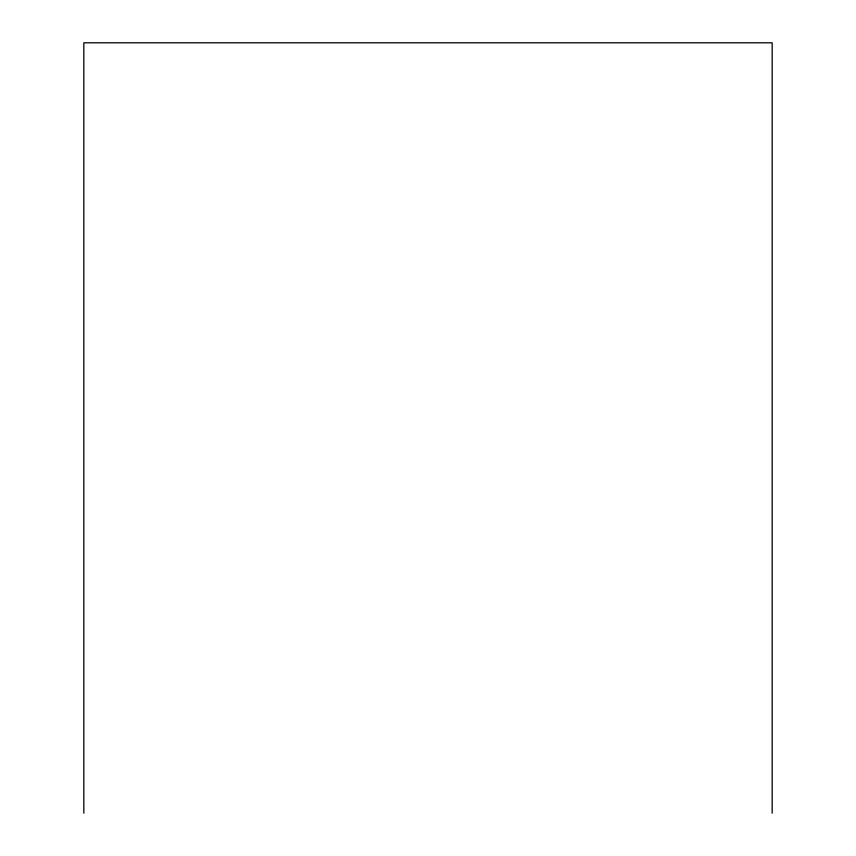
<?xml version="1.0" encoding="UTF-8"?>
<svg xmlns="http://www.w3.org/2000/svg" width="856" height="856" viewBox="0 0 856 856"><rect width="100%" height="100%" fill="white"/><g stroke="black" fill="none" stroke-linecap="round" stroke-linejoin="round"><path stroke-width="1.28" d="M772.176 813.2L772.176 42.8L83.824 42.8L83.824 813.2"/></g></svg>
